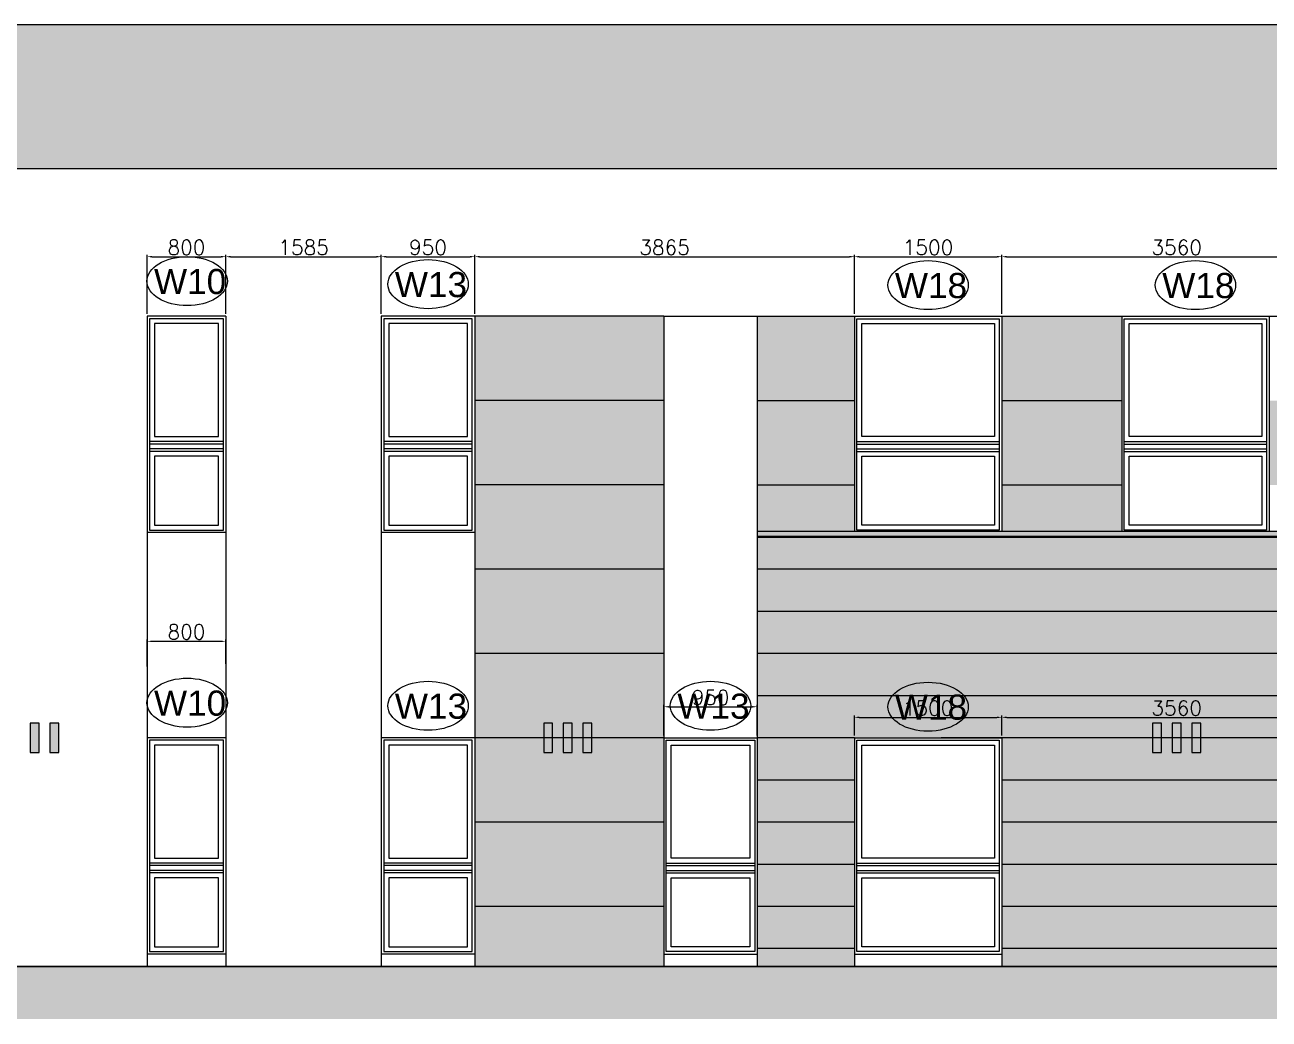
# Model space of a CAD drawing. Header units: millimetres. Extents: x -2143172 to 5255, y -610845 to 279739.
# Drawn here: x -1032174 to -1019511, y -587628 to -577511 of the extents above; entities that cross this region are included whole.
import ezdxf

# ---------------------------------------------------------------- set-up
doc = ezdxf.new("R2010")
doc.units = ezdxf.units.MM
doc.header["$LTSCALE"] = 30
doc.linetypes.add('HIDDEN2', pattern=[0.1875, 0.125, -0.0625])
doc.layers.get('0').update_dxf_attribs({"lineweight": 5})
doc.layers.get('Defpoints').update_dxf_attribs({"lineweight": 5})
for name, color, linetype, lineweight in [('Al Window tag', 5, 'Continuous', 5), ('Aluminum', 7, 'Continuous', 5), ('Applique', 250, 'Continuous', 5), ('dims.', 152, 'Continuous', 5), ('Elev 2', 251, 'Continuous', 5), ('Fill Aluminum Cladding', 254, 'Continuous', 5), ('Fill Grey Granite', 251, 'Continuous', 5), ('Hatch', 252, 'Continuous', 5), ('Joints', 250, 'Continuous', 5), ('Proj', 7, 'HIDDEN2', 5)]:
    doc.layers.add(name, color=color, linetype=linetype, lineweight=lineweight)
doc.styles.add('SIMPLEX', font='SIMPLEX.shx', dxfattribs={"height": 150})
doc.styles.add('TTLB-A0-JeddahDP$0$swis721', font='swiss.ttf')
doc.dimstyles.new('Buk', dxfattribs={"dimtxt": 150, "dimasz": 50, "dimexe": 20, "dimexo": 25, "dimgap": 20, "dimtad": 1, "dimdec": 0, "dimrnd": 5, "dimdsep": 46, "dimtxsty": 'SIMPLEX', "dimcen": 0, "dimdle": 20, "dimclrd": 256, "dimclre": 256, "dimclrt": 256, "dimadec": 0, "dimazin": 0, "dimtfac": 0.0075, "dimtdec": 0, "dimtmove": 1, "dimatfit": 2, "dimldrblk": 'ARCHTICK', "dimfxl": 1, "dimtolj": 1, "dimtzin": 0, "dimlwd": -1, "dimlwe": -1, "dimarcsym": 0})

# ---------------------------------------------------------------- blocks, each defined once
blk = doc.blocks.new('A$C2B407DD0')
at = {"layer": 'Fill Aluminum Cladding'}
h = blk.add_hatch(color=256, dxfattribs=at)
h.set_gradient(color1=(164, 161, 157), color2=(5, 5, 6), tint=1, name='INVCYLINDER')
h.paths.add_polyline_path([(90, 300), (0, 300), (0, 0), (90, 0)])
at = {"layer": 'Applique', "elevation": 0}
blk.add_lwpolyline([(90, 0), (0, 0), (0, 300), (90, 300)], close=True, dxfattribs=at)
blk = doc.blocks.new('*D930')
at = {"layer": 'Defpoints', "color": 0, "transparency": 16777216}
for p in [(-1030130, -579870), (-1030930, -580476, 0), (-1030130, -580476, 0)]:
    blk.add_point(p, dxfattribs=at)
at = {"layer": 'dims.', "linetype": 'Continuous', "transparency": 16777216}
for p, q in [((-1030930, -580451), (-1030930, -579850)), ((-1030130, -580451), (-1030130, -579850))]:
    blk.add_line(p, q, dxfattribs=at)
at = {"layer": 'dims.', "transparency": 16777216}
blk.add_line((-1030880, -579870), (-1030180, -579870), dxfattribs=at)
for points in [[(-1030880, -579862), (-1030880, -579879), (-1030930, -579870)], [(-1030180, -579862), (-1030180, -579879), (-1030130, -579870)]]:
    blk.add_solid(points, dxfattribs=at)
at = {"layer": 'dims.', "transparency": 16777216, "insert": (-1030530, -579775), "char_height": 150, "attachment_point": 5, "style": 'SIMPLEX'}
blk.add_mtext('\\A1;800', dxfattribs=at)
blk = doc.blocks.new('_ArchTick')
at = {"color": 0, "linetype": 'ByBlock', "const_width": 0.15}
blk.add_lwpolyline([(-0.5, -0.5), (0.5, 0.5)], dxfattribs=at)
blk = doc.blocks.new('*D931')
at = {"layer": 'Defpoints', "color": 0, "transparency": 16777216}
for p in [(-1028547, -579870), (-1030130, -580476, 0), (-1028547, -580476, 0)]:
    blk.add_point(p, dxfattribs=at)
at = {"layer": 'dims.', "linetype": 'Continuous', "transparency": 16777216}
for p, q in [((-1030130, -580451), (-1030130, -579850)), ((-1028547, -580451), (-1028547, -579850))]:
    blk.add_line(p, q, dxfattribs=at)
at = {"layer": 'dims.', "transparency": 16777216}
blk.add_line((-1030080, -579870), (-1028597, -579870), dxfattribs=at)
for points in [[(-1030080, -579862), (-1030080, -579879), (-1030130, -579870)], [(-1028597, -579862), (-1028597, -579879), (-1028547, -579870)]]:
    blk.add_solid(points, dxfattribs=at)
at = {"layer": 'dims.', "transparency": 16777216, "insert": (-1029338, -579775), "char_height": 150, "attachment_point": 5, "style": 'SIMPLEX'}
blk.add_mtext('\\A1;1585', dxfattribs=at)
blk = doc.blocks.new('*D932')
at = {"layer": 'Defpoints', "color": 0, "transparency": 16777216}
for p in [(-1027595, -579870), (-1028547, -580476, 0), (-1027595, -580476, 0)]:
    blk.add_point(p, dxfattribs=at)
at = {"layer": 'dims.', "linetype": 'Continuous', "transparency": 16777216}
for p, q in [((-1028547, -580451), (-1028547, -579850)), ((-1027595, -580451), (-1027595, -579850))]:
    blk.add_line(p, q, dxfattribs=at)
at = {"layer": 'dims.', "transparency": 16777216}
blk.add_line((-1028497, -579870), (-1027645, -579870), dxfattribs=at)
for points in [[(-1028497, -579862), (-1028497, -579879), (-1028547, -579870)], [(-1027645, -579862), (-1027645, -579879), (-1027595, -579870)]]:
    blk.add_solid(points, dxfattribs=at)
at = {"layer": 'dims.', "transparency": 16777216, "insert": (-1028071, -579775), "char_height": 150, "attachment_point": 5, "style": 'SIMPLEX'}
blk.add_mtext('\\A1;950', dxfattribs=at)
blk = doc.blocks.new('*D933')
at = {"layer": 'Defpoints', "color": 0, "transparency": 16777216}
for p in [(-1023732, -579870), (-1027595, -580476, 0), (-1023732, -580476, 0)]:
    blk.add_point(p, dxfattribs=at)
at = {"layer": 'dims.', "linetype": 'Continuous', "transparency": 16777216}
for p, q in [((-1027595, -580451), (-1027595, -579850)), ((-1023732, -580451), (-1023732, -579850))]:
    blk.add_line(p, q, dxfattribs=at)
at = {"layer": 'dims.', "transparency": 16777216}
blk.add_line((-1027545, -579870), (-1023782, -579870), dxfattribs=at)
for points in [[(-1027545, -579862), (-1027545, -579879), (-1027595, -579870)], [(-1023782, -579862), (-1023782, -579879), (-1023732, -579870)]]:
    blk.add_solid(points, dxfattribs=at)
at = {"layer": 'dims.', "transparency": 16777216, "insert": (-1025664, -579775), "char_height": 150, "attachment_point": 5, "style": 'SIMPLEX'}
blk.add_mtext('\\A1;3865', dxfattribs=at)
blk = doc.blocks.new('*D934')
at = {"layer": 'Defpoints', "color": 0, "transparency": 16777216}
for p in [(-1022232, -579870), (-1023732, -580476, 0), (-1022232, -580476, 0)]:
    blk.add_point(p, dxfattribs=at)
at = {"layer": 'dims.', "linetype": 'Continuous', "transparency": 16777216}
for p, q in [((-1023732, -580451), (-1023732, -579850)), ((-1022232, -580451), (-1022232, -579850))]:
    blk.add_line(p, q, dxfattribs=at)
at = {"layer": 'dims.', "transparency": 16777216}
blk.add_line((-1023682, -579870), (-1022282, -579870), dxfattribs=at)
for points in [[(-1023682, -579862), (-1023682, -579879), (-1023732, -579870)], [(-1022282, -579862), (-1022282, -579879), (-1022232, -579870)]]:
    blk.add_solid(points, dxfattribs=at)
at = {"layer": 'dims.', "transparency": 16777216, "insert": (-1022982, -579775), "char_height": 150, "attachment_point": 5, "style": 'SIMPLEX'}
blk.add_mtext('\\A1;1500', dxfattribs=at)
blk = doc.blocks.new('*D935')
at = {"layer": 'Defpoints', "color": 0, "transparency": 16777216}
for p in [(-1018670, -579870), (-1022232, -580476, 0), (-1018670, -580476, 0)]:
    blk.add_point(p, dxfattribs=at)
at = {"layer": 'dims.', "linetype": 'Continuous', "transparency": 16777216}
for p, q in [((-1022232, -580451), (-1022232, -579850)), ((-1018670, -580451), (-1018670, -579850))]:
    blk.add_line(p, q, dxfattribs=at)
at = {"layer": 'dims.', "transparency": 16777216}
blk.add_line((-1022182, -579870), (-1018720, -579870), dxfattribs=at)
for points in [[(-1022182, -579862), (-1022182, -579879), (-1022232, -579870)], [(-1018720, -579862), (-1018720, -579879), (-1018670, -579870)]]:
    blk.add_solid(points, dxfattribs=at)
at = {"layer": 'dims.', "transparency": 16777216, "insert": (-1020451, -579775), "char_height": 150, "attachment_point": 5, "style": 'SIMPLEX'}
blk.add_mtext('\\A1;3560', dxfattribs=at)
blk = doc.blocks.new('*D832')
at = {"layer": 'Defpoints', "color": 0, "transparency": 16777216}
for p in [(-1030130, -583784), (-1030130, -584037, 0), (-1030930, -584064)]:
    blk.add_point(p, dxfattribs=at)
at = {"layer": 'dims.', "linetype": 'Continuous', "transparency": 16777216}
for p, q in [((-1030930, -584039), (-1030930, -583764)), ((-1030130, -584012), (-1030130, -583764))]:
    blk.add_line(p, q, dxfattribs=at)
at = {"layer": 'dims.', "transparency": 16777216}
blk.add_line((-1030880, -583784), (-1030180, -583784), dxfattribs=at)
for points in [[(-1030880, -583776), (-1030880, -583792), (-1030930, -583784)], [(-1030180, -583776), (-1030180, -583792), (-1030130, -583784)]]:
    blk.add_solid(points, dxfattribs=at)
at = {"layer": 'dims.', "transparency": 16777216, "insert": (-1030530, -583689), "char_height": 150, "attachment_point": 5, "style": 'SIMPLEX'}
blk.add_mtext('\\A1;800', dxfattribs=at)
blk = doc.blocks.new('*D896')
at = {"layer": 'Defpoints', "color": 0, "transparency": 16777216}
for p in [(-1024721, -584450), (-1025672, -584766, 0), (-1024721, -584766, 0)]:
    blk.add_point(p, dxfattribs=at)
at = {"layer": 'dims.', "linetype": 'Continuous', "transparency": 16777216}
for p, q in [((-1025672, -584741), (-1025672, -584430)), ((-1024721, -584741), (-1024721, -584430))]:
    blk.add_line(p, q, dxfattribs=at)
at = {"layer": 'dims.', "transparency": 16777216}
blk.add_line((-1025622, -584450), (-1024771, -584450), dxfattribs=at)
for points in [[(-1025622, -584442), (-1025622, -584458), (-1025672, -584450)], [(-1024771, -584442), (-1024771, -584458), (-1024721, -584450)]]:
    blk.add_solid(points, dxfattribs=at)
at = {"layer": 'dims.', "transparency": 16777216, "insert": (-1025196, -584355), "char_height": 150, "attachment_point": 5, "style": 'SIMPLEX'}
blk.add_mtext('\\A1;950', dxfattribs=at)
blk = doc.blocks.new('*D897')
at = {"layer": 'Defpoints', "color": 0, "transparency": 16777216}
for p in [(-1022232, -584558), (-1023732, -584766, 0), (-1022232, -584766, 0)]:
    blk.add_point(p, dxfattribs=at)
at = {"layer": 'dims.', "linetype": 'Continuous', "transparency": 16777216}
for p, q in [((-1023732, -584741), (-1023732, -584538)), ((-1022232, -584741), (-1022232, -584538))]:
    blk.add_line(p, q, dxfattribs=at)
at = {"layer": 'dims.', "transparency": 16777216}
blk.add_line((-1023682, -584558), (-1022282, -584558), dxfattribs=at)
for points in [[(-1023682, -584549), (-1023682, -584566), (-1023732, -584558)], [(-1022282, -584549), (-1022282, -584566), (-1022232, -584558)]]:
    blk.add_solid(points, dxfattribs=at)
at = {"layer": 'dims.', "transparency": 16777216, "insert": (-1022982, -584463), "char_height": 150, "attachment_point": 5, "style": 'SIMPLEX'}
blk.add_mtext('\\A1;1500', dxfattribs=at)
blk = doc.blocks.new('*D898')
at = {"layer": 'Defpoints', "color": 0, "transparency": 16777216}
for p in [(-1018670, -584558), (-1022232, -584766, 0), (-1018670, -584766, 0)]:
    blk.add_point(p, dxfattribs=at)
at = {"layer": 'dims.', "linetype": 'Continuous', "transparency": 16777216}
for p, q in [((-1022232, -584741), (-1022232, -584538)), ((-1018670, -584741), (-1018670, -584538))]:
    blk.add_line(p, q, dxfattribs=at)
at = {"layer": 'dims.', "transparency": 16777216}
blk.add_line((-1022182, -584558), (-1018720, -584558), dxfattribs=at)
for points in [[(-1022182, -584549), (-1022182, -584566), (-1022232, -584558)], [(-1018720, -584549), (-1018720, -584566), (-1018670, -584558)]]:
    blk.add_solid(points, dxfattribs=at)
at = {"layer": 'dims.', "transparency": 16777216, "insert": (-1020451, -584463), "char_height": 150, "attachment_point": 5, "style": 'SIMPLEX'}
blk.add_mtext('\\A1;3560', dxfattribs=at)
blk = doc.blocks.new('A$C10F73263')
at = {"layer": 'Al Window tag'}
blk.add_ellipse((0, 0), major_axis=(409, 0), ratio=0.610025, dxfattribs=at)
at = {"layer": 'Al Window tag', "insert": (-338, 124, 0), "char_height": 256, "attachment_point": 1, "style": 'TTLB-A0-JeddahDP$0$swis721'}
blk.add_mtext_dynamic_manual_height_columns('W10', width=1569.46, gutter_width=9406, heights=[480], dxfattribs=at)
blk = doc.blocks.new('A$C18073A4C')
at = {"layer": 'Al Window tag'}
blk.add_ellipse((0, 0), major_axis=(409, 0), ratio=0.610025, dxfattribs=at)
at = {"layer": 'Al Window tag', "insert": (-338, 124, 0), "char_height": 256, "attachment_point": 1, "style": 'TTLB-A0-JeddahDP$0$swis721'}
blk.add_mtext_dynamic_manual_height_columns('W13', width=1569.46, gutter_width=9406, heights=[480], dxfattribs=at)
blk = doc.blocks.new('A$C69883648')
at = {"layer": 'Al Window tag'}
blk.add_ellipse((0, 0), major_axis=(409, 0), ratio=0.610025, dxfattribs=at)
at = {"layer": 'Al Window tag', "insert": (-338, 124, 0), "char_height": 256, "attachment_point": 1, "style": 'TTLB-A0-JeddahDP$0$swis721'}
blk.add_mtext_dynamic_manual_height_columns('W18', width=1569.46, gutter_width=9406, heights=[480], dxfattribs=at)

msp = doc.modelspace()

# ---------------------------------------------------------------- hatches: boundary and pattern name
at = {"layer": 'Fill Aluminum Cladding'}
h = msp.add_hatch(color=256, dxfattribs=at)
h.dxf.hatch_style = 1
h.set_gradient(color1=(105, 104, 99), color2=(38, 39, 39), tint=1, name='CURVED')
h.paths.add_polyline_path([(-1038770.4, -577511.4), (-986750.4, -577511.4), (-986750.4, -578976.4), (-1038170.4, -578976.4), (-1038170.4, -587091.4), (-1038770.4, -587091.4)])
h = msp.add_hatch(color=256, dxfattribs=at)
h.dxf.hatch_style = 1
h.set_gradient(color1=(235, 117, 0), color2=(255, 168, 82), rotation=180, tint=1, name='CURVED')
h.paths.add_polyline_path([(-1024720.6, -582666.4), (-1009320.2, -582666.4), (-1009320.2, -582716.4), (-1024720.6, -582716.4)])
h.paths.add_polyline_path([(-1017170.4, -584766.4), (-1018670.4, -584766.4), (-1018670.4, -587091.4), (-1019572, -587091.4), (-1019572, -584766.4), (-1019572, -587091.4), (-1022231.9, -587091.4), (-1022231.9, -584766.4), (-1023731.9, -584766.4), (-1023731.9, -587091.4), (-1024720.6, -587091.4), (-1024720.6, -582726.4), (-1009320.2, -582726.4), (-1009320.2, -587091.4), (-1009951.3, -587091.4), (-1009951.3, -584766.4), (-1011451.3, -584766.4), (-1011451.3, -587091.4), (-1015050.4, -587091.4), (-1015050.4, -584766.4), (-1016550.4, -584766.4), (-1016550.4, -587091.4), (-1017170.4, -587091.4)])
at = {"layer": 'Fill Grey Granite'}
h = msp.add_hatch(color=256, dxfattribs=at)
h.dxf.hatch_style = 1
h.set_gradient(color1=(233, 232, 231), color2=(224, 229, 229), tint=1, name='HEMISPHERICAL')
h.paths.add_polyline_path([(-1027595.5, -581334.4), (-1027595.5, -580476.4), (-1025672, -580476.4), (-1025672, -581334.4)])
h = msp.add_hatch(color=256, dxfattribs=at)
h.dxf.hatch_style = 1
h.set_gradient(color1=(233, 232, 231), color2=(224, 229, 229), tint=1, name='HEMISPHERICAL')
h.paths.add_polyline_path([(-1024720.6, -580476.4), (-1023731.9, -580476.4), (-1023731.9, -581334.4), (-1024720.6, -581334.4)])
h = msp.add_hatch(color=256, dxfattribs=at)
h.dxf.hatch_style = 1
h.set_gradient(color1=(233, 232, 231), color2=(224, 229, 229), tint=1, name='HEMISPHERICAL')
h.paths.add_polyline_path([(-1021010.8, -580476.4), (-1021010.8, -581334.4), (-1022231.9, -581334.4), (-1022231.9, -580476.4)])
h = msp.add_hatch(color=256, dxfattribs=at)
h.dxf.hatch_style = 1
h.set_gradient(color1=(233, 232, 231), color2=(224, 229, 229), tint=1, name='HEMISPHERICAL')
h.paths.add_polyline_path([(-1027595.5, -582192.4), (-1027595.5, -581334.4), (-1025672, -581334.4), (-1025672, -582192.4)])
h = msp.add_hatch(color=256, dxfattribs=at)
h.dxf.hatch_style = 1
h.set_gradient(color1=(233, 232, 231), color2=(224, 229, 229), tint=1, name='HEMISPHERICAL')
h.paths.add_polyline_path([(-1024720.6, -581334.4), (-1023731.9, -581334.4), (-1023731.9, -582192.4), (-1024720.6, -582192.4)])
h = msp.add_hatch(color=256, dxfattribs=at)
h.dxf.hatch_style = 1
h.set_gradient(color1=(233, 232, 231), color2=(224, 229, 229), tint=1, name='HEMISPHERICAL')
h.paths.add_polyline_path([(-1021010.8, -581334.4), (-1021010.8, -582192.4), (-1022231.9, -582192.4), (-1022231.9, -581334.4)])
h = msp.add_hatch(color=256, dxfattribs=at)
h.dxf.hatch_style = 1
h.set_gradient(color1=(233, 232, 231), color2=(224, 229, 229), tint=1, name='HEMISPHERICAL')
h.paths.add_polyline_path([(-1019510.8, -582192.4), (-1019510.8, -581334.4), (-1018670.4, -581334.4), (-1018670.4, -582192.4)])
h = msp.add_hatch(color=256, dxfattribs=at)
h.dxf.hatch_style = 1
h.set_gradient(color1=(233, 232, 231), color2=(224, 229, 229), tint=1, name='HEMISPHERICAL')
h.paths.add_polyline_path([(-1027595.5, -583050.4), (-1027595.5, -582192.4), (-1025672, -582192.4), (-1025672, -583050.4)])
h = msp.add_hatch(color=256, dxfattribs=at)
h.dxf.hatch_style = 1
h.set_gradient(color1=(233, 232, 231), color2=(224, 229, 229), tint=1, name='HEMISPHERICAL')
h.paths.add_polyline_path([(-1024720.6, -582192.4), (-1023731.9, -582192.4), (-1023731.9, -582666.4), (-1024720.6, -582666.4)])
h = msp.add_hatch(color=256, dxfattribs=at)
h.dxf.hatch_style = 1
h.set_gradient(color1=(233, 232, 231), color2=(224, 229, 229), tint=1, name='HEMISPHERICAL')
h.paths.add_polyline_path([(-1021010.8, -582192.4), (-1021010.8, -582666.4), (-1022231.9, -582666.4), (-1022231.9, -582192.4)])
h = msp.add_hatch(color=256, dxfattribs=at)
h.dxf.hatch_style = 1
h.set_gradient(color1=(233, 232, 231), color2=(224, 229, 229), tint=1, name='HEMISPHERICAL')
h.paths.add_polyline_path([(-1027595.5, -583908.4), (-1027595.5, -583050.4), (-1025672, -583050.4), (-1025672, -583908.4)])
h = msp.add_hatch(color=256, dxfattribs=at)
h.dxf.hatch_style = 1
h.set_gradient(color1=(233, 232, 231), color2=(224, 229, 229), tint=1, name='HEMISPHERICAL')
h.paths.add_polyline_path([(-1027595.5, -584766.4), (-1027595.5, -583908.4), (-1025672, -583908.4), (-1025672, -584766.4)])
h = msp.add_hatch(color=256, dxfattribs=at)
h.dxf.hatch_style = 1
h.set_gradient(color1=(233, 232, 231), color2=(224, 229, 229), tint=1, name='HEMISPHERICAL')
h.paths.add_polyline_path([(-1027595.5, -585624.4), (-1027595.5, -584766.4), (-1025672, -584766.4), (-1025672, -585624.4)])
h = msp.add_hatch(color=256, dxfattribs=at)
h.dxf.hatch_style = 1
h.set_gradient(color1=(233, 232, 231), color2=(224, 229, 229), tint=1, name='HEMISPHERICAL')
h.paths.add_polyline_path([(-1027595.5, -586482.4), (-1027595.5, -585624.4), (-1025672, -585624.4), (-1025672, -586482.4)])
h = msp.add_hatch(color=256, dxfattribs=at)
h.dxf.hatch_style = 1
h.set_gradient(color1=(233, 232, 231), color2=(224, 229, 229), tint=1, name='HEMISPHERICAL')
h.paths.add_polyline_path([(-1027595.5, -587091.4), (-1027595.5, -586482.4), (-1025672, -586482.4), (-1025672, -587091.4)])
at = {"layer": 'Hatch', "transparency": 33554636}
h = msp.add_hatch(color=256, dxfattribs=at)
h.dxf.hatch_style = 1
h.paths.add_polyline_path([(-1045005.6, -587091.4), (-1045005.6, -587628.3), (-975418.5, -587628.3), (-975418.5, -587091.4)])

# ---------------------------------------------------------------- linework, layer by layer
at = {"layer": 'Aluminum'}
for p, q in [((-1030129.5, -580476.4, 0.2), (-1030929.5, -580476.4, 0.2)), ((-1027595.5, -580476.4, 0.2), (-1028546.9, -580476.4, 0.2)), ((-1030154.5, -581751.4, 0.2), (-1030904.5, -581751.4, 0.2)), ((-1027620.5, -581751.4, 0.2), (-1028521.9, -581751.4, 0.2)), ((-1023706.9, -581751.4, 0.2), (-1022256.9, -581751.4, 0.2)), ((-1030154.5, -581776.4, 0.2), (-1030904.5, -581776.4, 0.2)), ((-1030154.5, -581826.4, 0.2), (-1030904.5, -581826.4, 0.2)), ((-1030154.5, -581851.4, 0.2), (-1030904.5, -581851.4, 0.2)), ((-1027620.5, -581776.4, 0.2), (-1028521.9, -581776.4, 0.2)), ((-1027620.5, -581826.4, 0.2), (-1028521.9, -581826.4, 0.2)), ((-1027620.5, -581851.4, 0.2), (-1028521.9, -581851.4, 0.2)), ((-1023706.9, -581776.4, 0.2), (-1022256.9, -581776.4, 0.2)), ((-1023706.9, -581826.4, 0.2), (-1022256.9, -581826.4, 0.2)), ((-1023706.9, -581851.4, 0.2), (-1022256.9, -581851.4, 0.2)), ((-1030154.5, -586041.4, 0.2), (-1030904.5, -586041.4, 0.2)), ((-1030154.5, -586066.4, 0.2), (-1030904.5, -586066.4, 0.2)), ((-1027620.5, -586041.4, 0.2), (-1028521.9, -586041.4, 0.2)), ((-1027620.5, -586066.4, 0.2), (-1028521.9, -586066.4, 0.2)), ((-1025647, -586041.4, 0.2), (-1024745.6, -586041.4, 0.2)), ((-1025647, -586066.4, 0.2), (-1024745.6, -586066.4, 0.2)), ((-1023706.9, -586041.4, 0.2), (-1022256.9, -586041.4, 0.2)), ((-1023706.9, -586066.4, 0.2), (-1022256.9, -586066.4, 0.2)), ((-1030154.5, -586116.4, 0.2), (-1030904.5, -586116.4, 0.2)), ((-1030154.5, -586141.4, 0.2), (-1030904.5, -586141.4, 0.2)), ((-1027620.5, -586116.4, 0.2), (-1028521.9, -586116.4, 0.2)), ((-1027620.5, -586141.4, 0.2), (-1028521.9, -586141.4, 0.2)), ((-1025647, -586116.4, 0.2), (-1024745.6, -586116.4, 0.2)), ((-1025647, -586141.4, 0.2), (-1024745.6, -586141.4, 0.2)), ((-1023706.9, -586116.4, 0.2), (-1022256.9, -586116.4, 0.2)), ((-1023706.9, -586141.4, 0.2), (-1022256.9, -586141.4, 0.2))]:
    msp.add_line(p, q, dxfattribs=at)
at = {"layer": 'Aluminum', "color": 5}
for p, q in [((-1020985.8, -581751.4, 0.2), (-1019535.8, -581751.4, 0.2)), ((-1020985.8, -581776.4, 0.2), (-1019535.8, -581776.4, 0.2)), ((-1020985.8, -581826.4, 0.2), (-1019535.8, -581826.4, 0.2)), ((-1020985.8, -581851.4, 0.2), (-1019535.8, -581851.4, 0.2))]:
    msp.add_line(p, q, dxfattribs=at)
at = {"layer": 'Aluminum', "elevation": 0.2}
for points in [[(-1030154.5, -580501.4), (-1030904.5, -580501.4), (-1030904.5, -582651.4), (-1030154.5, -582651.4)], [(-1030204.5, -581701.4), (-1030204.5, -580551.4), (-1030854.5, -580551.4), (-1030854.5, -581701.4)], [(-1027620.5, -580501.4), (-1028521.9, -580501.4), (-1028521.9, -582651.4), (-1027620.5, -582651.4)], [(-1027670.5, -581701.4), (-1027670.5, -580551.4), (-1028471.9, -580551.4), (-1028471.9, -581701.4)], [(-1023706.9, -580501.4), (-1022256.9, -580501.4), (-1022256.9, -582651.4), (-1023706.9, -582651.4)], [(-1023656.9, -581701.4), (-1023656.9, -580551.4), (-1022306.9, -580551.4), (-1022306.9, -581701.4)], [(-1030854.5, -581901.4), (-1030854.5, -582601.4), (-1030204.5, -582601.4), (-1030204.5, -581901.4)], [(-1028471.9, -581901.4), (-1028471.9, -582601.4), (-1027670.5, -582601.4), (-1027670.5, -581901.4)], [(-1022306.9, -581901.4), (-1022306.9, -582601.4), (-1023656.9, -582601.4), (-1023656.9, -581901.4)], [(-1030154.5, -584791.4), (-1030904.5, -584791.4), (-1030904.5, -586941.4), (-1030154.5, -586941.4)], [(-1027620.5, -584791.4), (-1028521.9, -584791.4), (-1028521.9, -586941.4), (-1027620.5, -586941.4)], [(-1025647, -584791.4), (-1024745.6, -584791.4), (-1024745.6, -586941.4), (-1025647, -586941.4)], [(-1023706.9, -584791.4), (-1022256.9, -584791.4), (-1022256.9, -586941.4), (-1023706.9, -586941.4)], [(-1030204.5, -585991.4), (-1030204.5, -584841.4), (-1030854.5, -584841.4), (-1030854.5, -585991.4)], [(-1027670.5, -585991.4), (-1027670.5, -584841.4), (-1028471.9, -584841.4), (-1028471.9, -585991.4)], [(-1025597, -585991.4), (-1025597, -584841.4), (-1024795.6, -584841.4), (-1024795.6, -585991.4)], [(-1023656.9, -585991.4), (-1023656.9, -584841.4), (-1022306.9, -584841.4), (-1022306.9, -585991.4)], [(-1030854.5, -586191.4), (-1030854.5, -586891.4), (-1030204.5, -586891.4), (-1030204.5, -586191.4)], [(-1028471.9, -586191.4), (-1028471.9, -586891.4), (-1027670.5, -586891.4), (-1027670.5, -586191.4)], [(-1024795.6, -586191.4), (-1024795.6, -586891.4), (-1025597, -586891.4), (-1025597, -586191.4)], [(-1022306.9, -586191.4), (-1022306.9, -586891.4), (-1023656.9, -586891.4), (-1023656.9, -586191.4)]]:
    msp.add_lwpolyline(points, close=True, dxfattribs=at)
at = {"layer": 'Aluminum', "color": 5, "elevation": 0.2}
for points in [[(-1020985.8, -580501.4), (-1019535.8, -580501.4), (-1019535.8, -582651.4), (-1020985.8, -582651.4)], [(-1020935.8, -581701.4), (-1020935.8, -580551.4), (-1019585.8, -580551.4), (-1019585.8, -581701.4)], [(-1019585.8, -581901.4), (-1019585.8, -582601.4), (-1020935.8, -582601.4), (-1020935.8, -581901.4)]]:
    msp.add_lwpolyline(points, close=True, dxfattribs=at)
at = {"layer": 'Elev 2'}
for p, q in [((-1025672, -580476.4, 0.2), (-1024720.6, -580476.4, 0.2)), ((-1025672, -580476.4, 0.2), (-1024720.6, -580476.4, 0.2)), ((-1030129.5, -582676.4, 0.2), (-1030929.5, -582676.4, 0.2)), ((-1027595.5, -582676.4, 0.2), (-1028546.9, -582676.4, 0.2)), ((-1030129.5, -584766.4, 0.2), (-1030929.5, -584766.4, 0.2)), ((-1027595.5, -584766.4, 0.2), (-1028546.9, -584766.4, 0.2)), ((-1025672, -584766.4, 0.2), (-1024720.6, -584766.4, 0.2)), ((-1030129.5, -586966.4, 0.2), (-1030929.5, -586966.4, 0.2)), ((-1027595.5, -586966.4, 0.2), (-1028546.9, -586966.4, 0.2)), ((-1025672, -586966.4, 0.2), (-1024720.6, -586966.4, 0.2)), ((-1023731.9, -586966.4, 0.2), (-1022231.9, -586966.4, 0.2))]:
    msp.add_line(p, q, dxfattribs=at)
at = {"layer": 'Elev 2', "color": 5}
msp.add_line((-1021010.8, -580476.4, 0.2), (-1019510.8, -580476.4, 0.2), dxfattribs=at)
at = {"layer": 'Joints'}
for p, q in [((-1027756.2, -580476.4, 0.2), (-1028340.4, -580476.4, 0.2)), ((-1022231.9, -580476.4, 0.2), (-1018356.9, -580476.4, 0.2)), ((-1025672, -581334.4, 0.2), (-1027595.5, -581334.4, 0.2)), ((-1024720.6, -581334.4, 0.2), (-1023731.9, -581334.4, 0.2)), ((-1022231.9, -581334.4, 0.2), (-1021010.8, -581334.4, 0.2)), ((-1025672, -582192.4, 0.2), (-1027595.5, -582192.4, 0.2)), ((-1024720.6, -582192.4, 0.2), (-1023731.9, -582192.4, 0.2)), ((-1022231.9, -582192.4, 0.2), (-1021010.8, -582192.4, 0.2)), ((-1025672, -583050.4, 0.2), (-1027595.5, -583050.4, 0.2)), ((-1009320.2, -583050.4, 0.2), (-1024720.6, -583050.4, 0.2)), ((-1009320.2, -583479.4, 0.2), (-1024720.6, -583479.4, 0.2)), ((-1025672, -583908.4, 0.2), (-1027595.5, -583908.4, 0.2)), ((-1009320.2, -583908.4, 0.2), (-1024720.6, -583908.4, 0.2)), ((-1009320.2, -584337.4, 0.2), (-1024720.6, -584337.4, 0.2)), ((-1025672, -584766.4, 0.2), (-1027595.5, -584766.4, 0.2)), ((-1023731.9, -584766.4, 0.2), (-1024720.6, -584766.4, 0.2)), ((-1018670.4, -584766.4, 0.2), (-1022848.1, -584766.4, 0.2)), ((-1023731.9, -585195.4, 0.2), (-1024720.6, -585195.4, 0.2)), ((-1018670.4, -585195.4, 0.2), (-1022231.9, -585195.4, 0.2)), ((-1025672, -585624.4, 0.2), (-1027595.5, -585624.4, 0.2)), ((-1023731.9, -585624.4, 0.2), (-1024720.6, -585624.4, 0.2)), ((-1018670.4, -585624.4, 0.2), (-1022231.9, -585624.4, 0.2)), ((-1023731.9, -586053.4, 0.2), (-1024720.6, -586053.4, 0.2)), ((-1018670.4, -586053.4, 0.2), (-1022231.9, -586053.4, 0.2)), ((-1025672, -586482.4, 0.2), (-1027595.5, -586482.4, 0.2)), ((-1023731.9, -586482.4, 0.2), (-1024720.6, -586482.4, 0.2)), ((-1018670.4, -586482.4, 0.2), (-1022231.9, -586482.4, 0.2)), ((-1023731.9, -586911.4, 0.2), (-1024720.6, -586911.4, 0.2)), ((-1018670.4, -586911.4, 0.2), (-1022231.9, -586911.4, 0.2))]:
    msp.add_line(p, q, dxfattribs=at)
at = {"layer": 'Proj'}
for p, q in [((-986750.4, -577511.4, 0.2), (-1038770.4, -577511.4, 0.2)), ((-986750.4, -578976.4, 0.2), (-1038170.4, -578976.4, 0.2)), ((-1030929.5, -580476.4, 0.2), (-1030929.5, -587091.4, 0.2)), ((-1030129.5, -580476.4, 0.2), (-1030129.5, -587091.4, 0.2)), ((-1028546.9, -580476.4, 0.2), (-1028546.9, -587091.4, 0.2)), ((-1027595.5, -580476.4, 0.2), (-1027595.5, -587091.4, 0.2)), ((-1025672, -580476.4, 0.2), (-1027595.5, -580476.4, 0.2)), ((-1025672, -580476.4, 0.2), (-1025672, -587091.4, 0.2)), ((-1024720.6, -580476.4, 0.2), (-1023731.9, -580476.4, 0.2)), ((-1024720.6, -580476.4, 0.2), (-1024720.6, -587091.4, 0.2)), ((-1023731.9, -580476.4, 0.2), (-1023731.9, -582666.4, 0.2)), ((-1023731.9, -580476.4, 0.2), (-1022231.9, -580476.4, 0.2)), ((-1022231.9, -580476.4, 0.2), (-1022231.9, -582666.4, 0.2)), ((-1024720.6, -582666.4, 0.2), (-1024720.6, -587091.4, 0.2)), ((-1024720.6, -582666.4, 0.2), (-1024720.6, -587091.4, 0.2)), ((-1009320.2, -582666.4, 0.2), (-1024720.6, -582666.4, 0.2)), ((-1009320.2, -582716.4, 0.2), (-1024720.6, -582716.4, 0.2)), ((-1009320.2, -582726.4, 0.2), (-1024720.6, -582726.4, 0.2)), ((-1023731.9, -584766.4, 0.2), (-1023731.9, -587091.4, 0.2)), ((-1023731.9, -584766.4, 0.2), (-1022231.9, -584766.4, 0.2)), ((-1022231.9, -584766.4, 0.2), (-1022231.9, -587091.4, 0.2)), ((-1045005.6, -587091.4, 0.2), (-977095.2, -587091.4, 0.2)), ((-975418.5, -587091.4, 0.2), (-1045005.6, -587091.4, 0.2))]:
    msp.add_line(p, q, dxfattribs=at)
at = {"layer": 'Proj', "color": 5}
for p, q in [((-1021010.8, -580476.4, 0.2), (-1021010.8, -582666.4, 0.2)), ((-1019510.8, -580476.4, 0.2), (-1019510.8, -582666.4, 0.2))]:
    msp.add_line(p, q, dxfattribs=at)

# ---------------------------------------------------------------- block references
at = {"layer": 'Al Window tag'}
for name, p in [('A$C10F73263', (-1030522.7, -580118.8)), ('A$C18073A4C', (-1028071.2, -580149.9, 0.3)), ('A$C69883648', (-1022981.9, -580159.6, 0.2)), ('A$C69883648', (-1020260.8, -580159.6, 0.2)), ('A$C10F73263', (-1030522.7, -584408.8)), ('A$C18073A4C', (-1028071.2, -584439.9, 0.3)), ('A$C18073A4C', (-1025196.3, -584439.9, 0.3)), ('A$C69883648', (-1022981.9, -584449.6, 0.2))]:
    msp.add_blockref(name, p, dxfattribs=at)
at = {"layer": 'Applique', "xscale": -1}
for p in [(-1032029.5, -584916.4, 0.2), (-1031829.5, -584916.4, 0.2), (-1026804.3, -584916.4, 0.2), (-1026604.3, -584916.4, 0.2), (-1026404.3, -584916.4, 0.2), (-1020606.1, -584916.4, 0.2), (-1020406.1, -584916.4, 0.2), (-1020206.1, -584916.4, 0.2)]:
    msp.add_blockref('A$C2B407DD0', p, dxfattribs=at)

# ---------------------------------------------------------------- dimensions: what is measured, and where the dimension line sits
at = {"layer": 'dims.'}
for base, p1, p2, picture, middle in [((-1030129.5, -579870.2), (-1030929.5, -580476.4, 0.2), (-1030129.5, -580476.4, 0.2), '*D930', (-1030529.5, -579775.2)), ((-1028546.9, -579870.2), (-1030129.5, -580476.4, 0.2), (-1028546.9, -580476.4, 0.2), '*D931', (-1029338.2, -579775.2)), ((-1027595.5, -579870.2), (-1028546.9, -580476.4, 0.2), (-1027595.5, -580476.4, 0.2), '*D932', (-1028071.2, -579775.2)), ((-1023731.9, -579870.2), (-1027595.5, -580476.4, 0.2), (-1023731.9, -580476.4, 0.2), '*D933', (-1025663.7, -579775.2)), ((-1022231.9, -579870.2), (-1023731.9, -580476.4, 0.2), (-1022231.9, -580476.4, 0.2), '*D934', (-1022981.9, -579775.2)), ((-1018670.3925, -579870.167), (-1022231.8755, -580476.3829, 0.2089), (-1018670.3925, -580476.3829, 0.2089), '*D935', (-1020451.134, -579775.167)), ((-1030129.5, -583783.9), (-1030929.5, -584063.8), (-1030129.5, -584037.2, 0.2), '*D832', (-1030529.5, -583688.9)), ((-1024720.6, -584450), (-1025672, -584766.4, 0.2), (-1024720.6, -584766.4, 0.2), '*D896', (-1025196.3, -584355)), ((-1022231.9, -584557.7), (-1023731.9, -584766.4, 0.2), (-1022231.9, -584766.4, 0.2), '*D897', (-1022981.9, -584462.7)), ((-1018670.3925, -584557.6662), (-1022231.8755, -584766.3829, 0.2089), (-1018670.3925, -584766.3829, 0.2089), '*D898', (-1020451.134, -584462.6662))]:
    dim = msp.add_linear_dim(base=base, p1=p1, p2=p2, dimstyle='Buk', dxfattribs=at)
    dim.commit()
    dim.dimension.update_dxf_attribs({"geometry": picture, "text_midpoint": middle})

doc.saveas('drawing.dxf')
